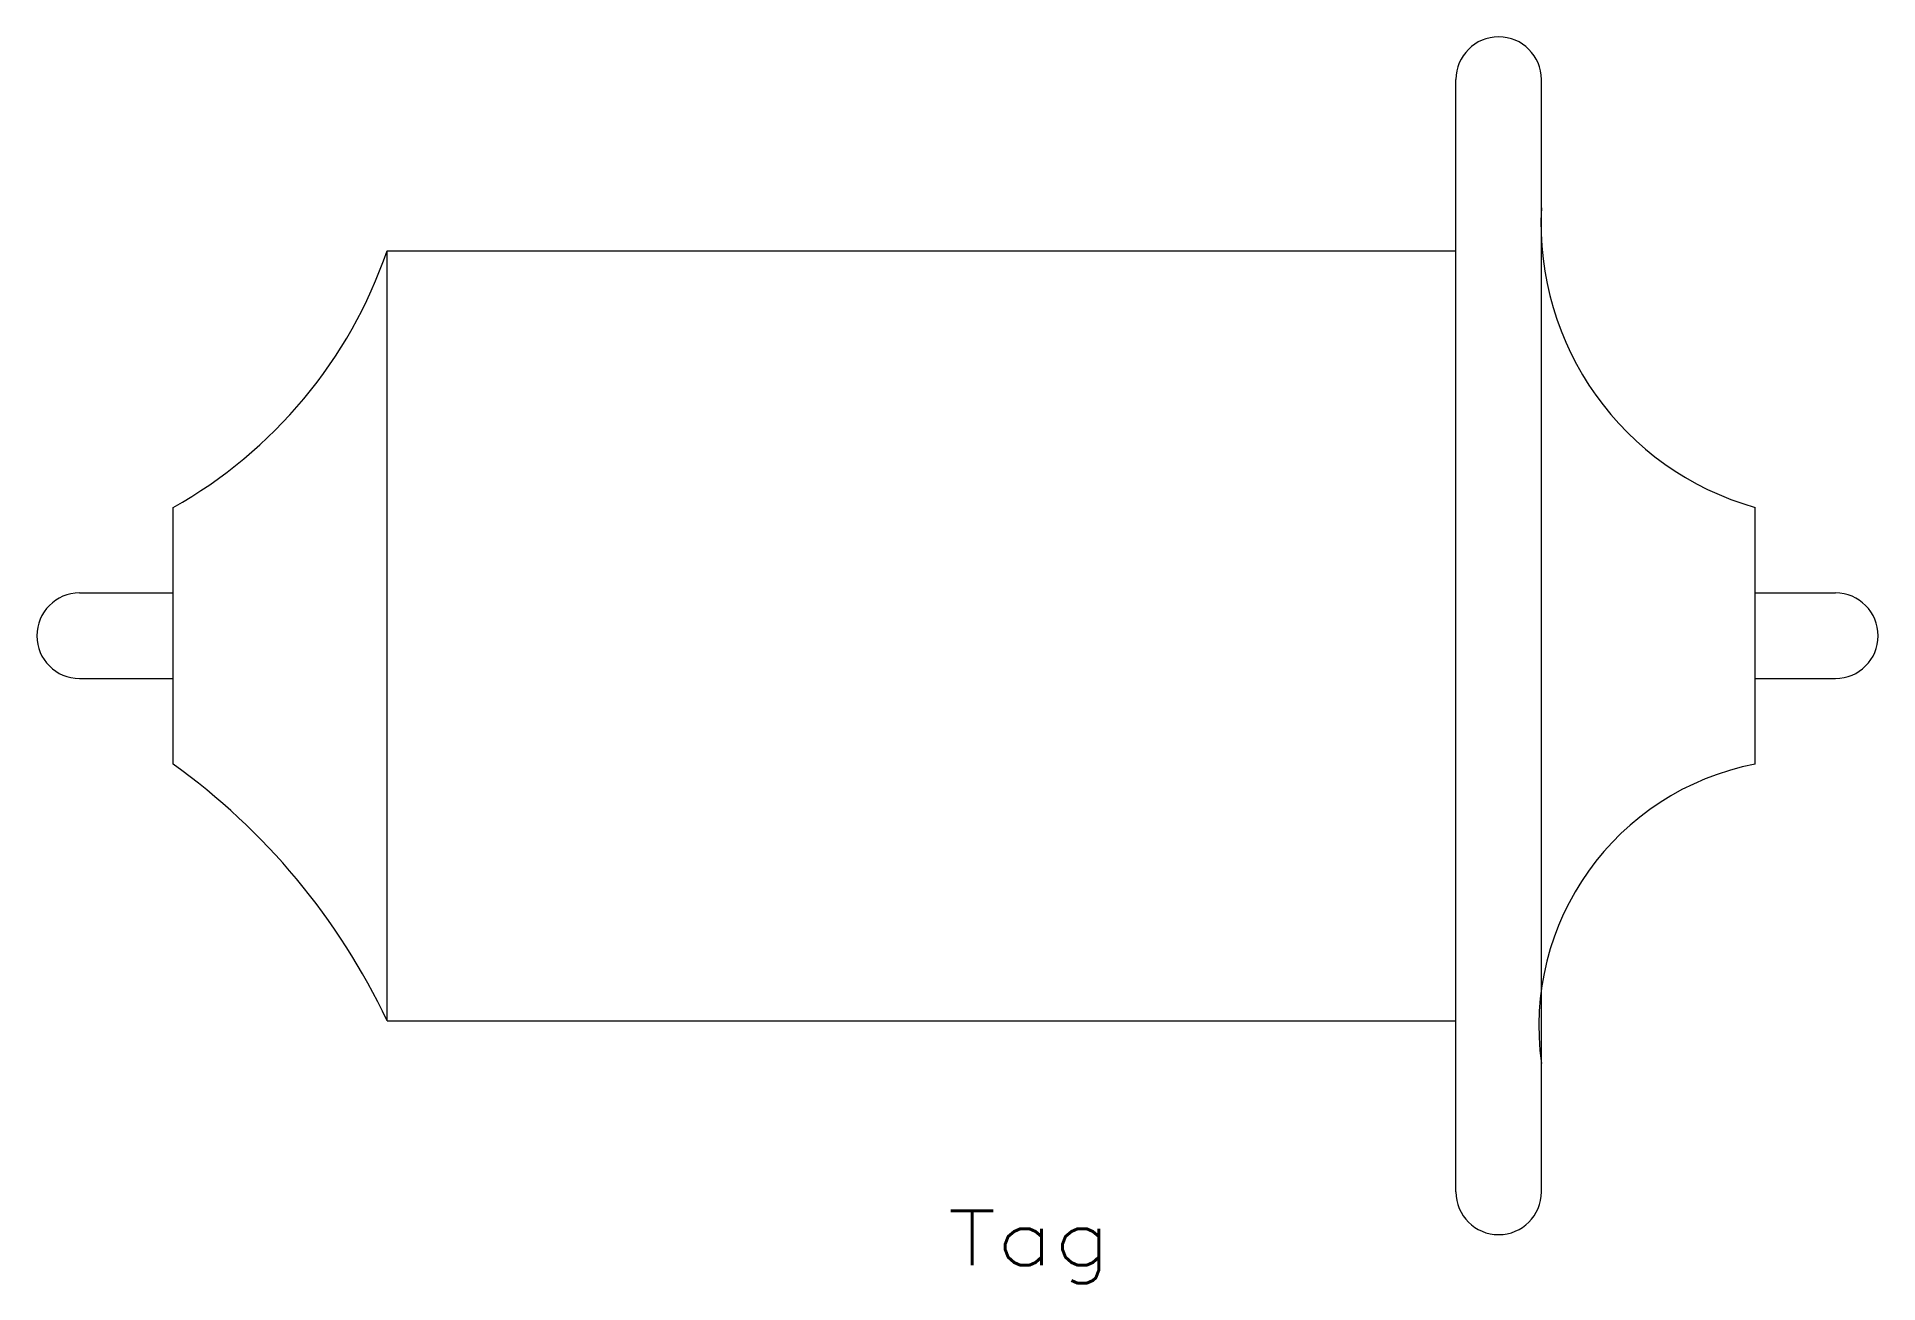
# Model space of a CAD drawing. Header units: inches. Extents: x -21.3 to 21.8, y -15.2 to 13.9.
import ezdxf
from ezdxf.enums import TextEntityAlignment as Align

# ---------------------------------------------------------------- set-up
doc = ezdxf.new("R2010")
doc.units = ezdxf.units.IN
doc.header["$MEASUREMENT"] = 0
doc.layers.get('0').update_dxf_attribs({"lineweight": 0})
doc.layers.add('1', color=7, linetype='Continuous', lineweight=0)
doc.styles.add('_TCW_TXTSTY_1', font='TXT.SHX')

msp = doc.modelspace()

# ---------------------------------------------------------------- linework, layer by layer
at = {"linetype": 'Continuous'}
for p, q in [((-13.107, 8.945), (11.893, 8.945)), ((-20.3, 0.945), (-18.107, 0.945)), ((18.893, 0.945), (20.77, 0.945)), ((-20.3, -1.055), (-18.107, -1.055)), ((18.893, -1.055), (20.77, -1.055)), ((-13.107, -9.055), (11.893, -9.055))]:
    msp.add_line(p, q, dxfattribs=at)
for centre, radius, start, end in [((12.893, 12.945), 1, 0, 180), ((20.772, 9.572), 6.889, 176.9022, 254.1732), ((-23.48, 12.505), 10.967, -60.6657, -18.9454), ((-20.3, -0.055), 1, 90, 270), ((20.77, -0.055), 1, -90, 90), ((-27.281, -15.784), 15.69, 25.3933, 54.2178), ((20.072, -9.183), 6.24, 100.89, 188.0346), ((12.893, -13.055), 1, 180, 360)]:
    msp.add_arc(centre, radius, start, end, dxfattribs=at)
at = {"layer": '1', "color": 7, "linetype": 'Continuous'}
for p, q in [((11.893, -13.055), (11.893, 12.945)), ((13.893, -13.055), (13.893, 12.945)), ((-13.107, -9.055), (-13.107, 8.945)), ((-18.107, -3.055), (-18.107, 2.945)), ((18.893, -3.055), (18.893, 2.945))]:
    msp.add_line(p, q, dxfattribs=at)

# ---------------------------------------------------------------- texts
at = {"color": 7, "linetype": 'Continuous', "style": '_TCW_TXTSTY_1', "width": 1.166667}
msp.add_text('Tag', height=1.27, dxfattribs=at).set_placement((0.011, -14.765), (3.821, -14.765), align=Align.FIT)

doc.saveas('drawing.dxf')
